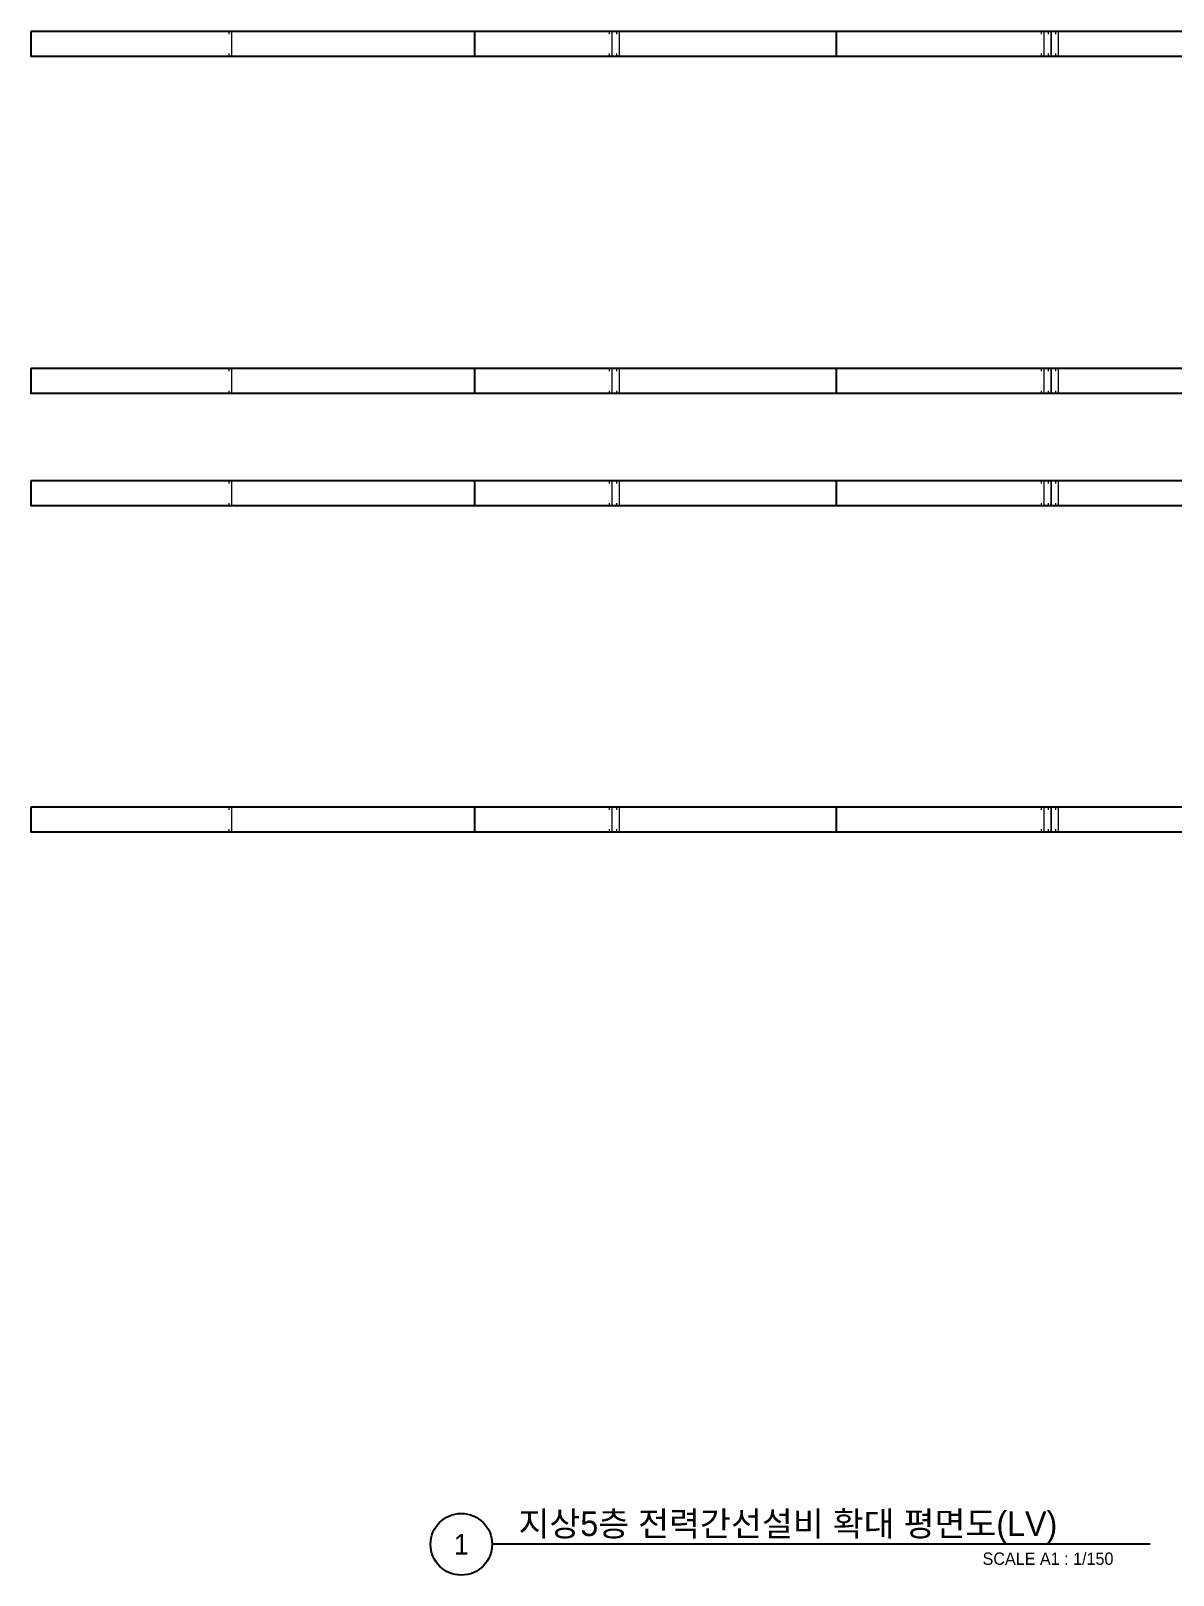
# Model space of a CAD drawing. Header units: millimetres. Extents: x -19577 to 374132, y 182625 to 847314.
# Drawn here: x 280600 to 322298, y 539025 to 595375 of the extents above; entities that cross this region are included whole.
import ezdxf
from ezdxf.enums import TextEntityAlignment as Align

# ---------------------------------------------------------------- set-up
doc = ezdxf.new("R2010")
doc.units = ezdxf.units.MM
doc.header["$LTSCALE"] = 150
for name, color, linetype in [('-----26 Electrical Cable Tray_LV_STSPDU_A', 181, 'Continuous'), ('-----26 Electrical Cable Tray_LV_STSPDU_B', 41, 'Continuous'), ('-----41 Drawing Title', 2, 'Continuous')]:
    doc.layers.add(name, color=color, linetype=linetype)
doc.styles.add('ELEC', font='Dotum.ttf')

msp = doc.modelspace()

# ---------------------------------------------------------------- linework, layer by layer
at = {"layer": '-----26 Electrical Cable Tray_LV_STSPDU_A', "elevation": 0}
for points in [[(280600, 583050), (280600, 582150), (342653, 582150), (342653, 583050)], [(296800, 583050), (296800, 582150), (342653, 582150), (342653, 583050)], [(310000, 583050), (310000, 582150), (342653, 582150), (342653, 583050)], [(280600, 578950), (280600, 578050), (342350, 578050), (342350, 578950)], [(296800, 578950), (296800, 578050), (342350, 578050), (342350, 578950)], [(310000, 578950), (310000, 578050), (342350, 578050), (342350, 578950)]]:
    msp.add_lwpolyline(points, close=True, dxfattribs=at)
at = {"layer": '-----26 Electrical Cable Tray_LV_STSPDU_A', "ltscale": 7.5, "const_width": 50, "elevation": 0}
for points in [[(287830, 582950), (287830, 583050), (287930, 583050), (287930, 582150), (287830, 582150), (287830, 582250)], [(301719, 582950), (301719, 583050), (301819, 583050), (301819, 582150), (301719, 582150), (301719, 582250)], [(301979, 582950), (301979, 583050), (302079, 583050), (302079, 582150), (301979, 582150), (301979, 582250)], [(317486, 582950), (317486, 583050), (317586, 583050), (317586, 582150), (317486, 582150), (317486, 582250)], [(317746, 582950), (317746, 583050), (317846, 583050), (317846, 582150), (317746, 582150), (317746, 582250)], [(318005, 582950), (318005, 583050), (318105, 583050), (318105, 582150), (318005, 582150), (318005, 582250)], [(287830, 578850), (287830, 578950), (287930, 578950), (287930, 578050), (287830, 578050), (287830, 578150)], [(301719, 578850), (301719, 578950), (301819, 578950), (301819, 578050), (301719, 578050), (301719, 578150)], [(301979, 578850), (301979, 578950), (302079, 578950), (302079, 578050), (301979, 578050), (301979, 578150)], [(317486, 578850), (317486, 578950), (317586, 578950), (317586, 578050), (317486, 578050), (317486, 578150)], [(317746, 578850), (317746, 578950), (317846, 578950), (317846, 578050), (317746, 578050), (317746, 578150)], [(318005, 578850), (318005, 578950), (318105, 578950), (318105, 578050), (318005, 578050), (318005, 578150)]]:
    msp.add_lwpolyline(points, dxfattribs=at)
at = {"layer": '-----26 Electrical Cable Tray_LV_STSPDU_B', "elevation": 0}
for points in [[(280600, 595350), (280600, 594450), (343750, 594450), (343750, 595350)], [(296800, 595350), (296800, 594450), (343750, 594450), (343750, 595350)], [(310000, 595350), (310000, 594450), (343750, 594450), (343750, 595350)], [(280600, 567050), (280600, 566150), (343753, 566150), (343753, 567050)], [(296800, 567050), (296800, 566150), (343753, 566150), (343753, 567050)], [(310000, 567050), (310000, 566150), (343753, 566150), (343753, 567050)]]:
    msp.add_lwpolyline(points, close=True, dxfattribs=at)
at = {"layer": '-----26 Electrical Cable Tray_LV_STSPDU_B', "ltscale": 7.5, "const_width": 50, "elevation": 0}
for points in [[(287830, 595250), (287830, 595350), (287930, 595350), (287930, 594450), (287830, 594450), (287830, 594550)], [(301719, 595250), (301719, 595350), (301819, 595350), (301819, 594450), (301719, 594450), (301719, 594550)], [(301979, 595250), (301979, 595350), (302079, 595350), (302079, 594450), (301979, 594450), (301979, 594550)], [(317486, 595250), (317486, 595350), (317586, 595350), (317586, 594450), (317486, 594450), (317486, 594550)], [(317746, 595250), (317746, 595350), (317846, 595350), (317846, 594450), (317746, 594450), (317746, 594550)], [(318005, 595250), (318005, 595350), (318105, 595350), (318105, 594450), (318005, 594450), (318005, 594550)], [(287830, 566950), (287830, 567050), (287930, 567050), (287930, 566150), (287830, 566150), (287830, 566250)], [(301719, 566950), (301719, 567050), (301819, 567050), (301819, 566150), (301719, 566150), (301719, 566250)], [(301979, 566950), (301979, 567050), (302079, 567050), (302079, 566150), (301979, 566150), (301979, 566250)], [(317486, 566950), (317486, 567050), (317586, 567050), (317586, 566150), (317486, 566150), (317486, 566250)], [(317746, 566950), (317746, 567050), (317846, 567050), (317846, 566150), (317746, 566150), (317746, 566250)], [(318005, 566950), (318005, 567050), (318105, 567050), (318105, 566150), (318005, 566150), (318005, 566250)]]:
    msp.add_lwpolyline(points, dxfattribs=at)
at = {"layer": '-----41 Drawing Title', "color": 7}
msp.add_line((321461, 540150), (297439, 540150), dxfattribs=at)
msp.add_circle((296314, 540150), 1125, dxfattribs=at)

# ---------------------------------------------------------------- texts
at = {"layer": '-----41 Drawing Title', "color": 2, "style": 'ELEC'}
msp.add_text('지상5층 전력간선설비 확대 평면도(LV)', height=900, dxfattribs=at).set_placement((298398, 540450))
at = {"layer": '-----41 Drawing Title', "color": 7, "style": 'ELEC'}
msp.add_text('1', height=750, dxfattribs=at).set_placement((296314, 540150), align=Align.MIDDLE)
at = {"layer": '-----41 Drawing Title', "style": 'ELEC'}
msp.add_text('SCALE A1 : 1/150', height=450, dxfattribs=at).set_placement((320119, 539400), align=Align.RIGHT)

doc.saveas('drawing.dxf')
